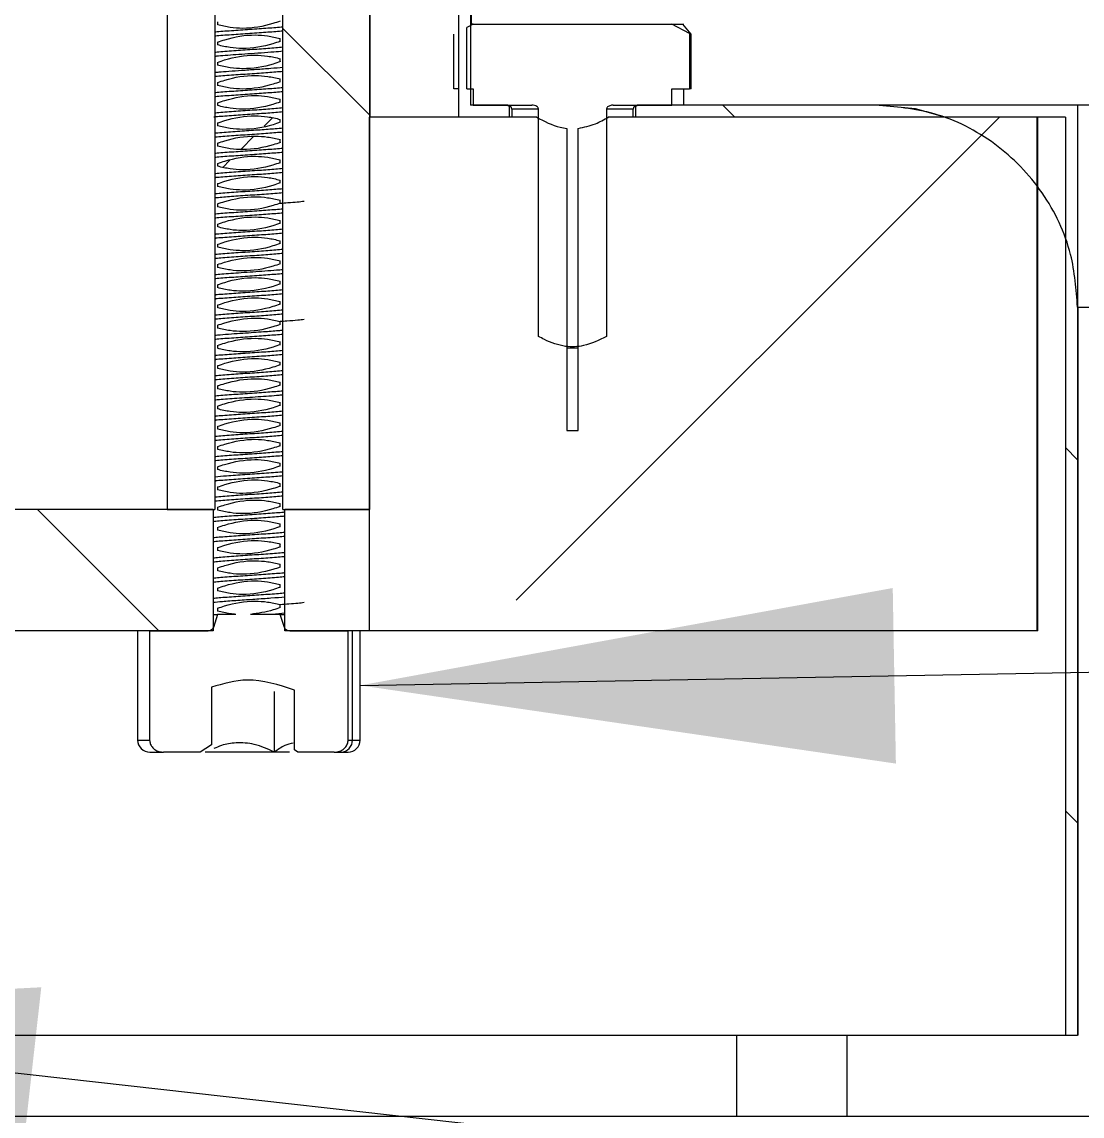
# Model space of a CAD drawing. Header units: millimetres. Extents: x 2 to 1187, y 2 to 839.
# Drawn here: x 311.94 to 318.5, y 458.13 to 464.89 of the extents above; entities that cross this region are included whole.
import ezdxf

# ---------------------------------------------------------------- set-up
doc = ezdxf.new("R2010")
doc.units = ezdxf.units.MM
doc.dimstyles.new('SLDDIMSTYLE0', dxfattribs={"dimtxt": 0.18, "dimasz": 3.302, "dimexe": 0, "dimexo": 0.0625, "dimgap": 0, "dimtad": 0, "dimtih": 1, "dimtoh": 1, "dimdec": 0, "dimrnd": 1e-09, "dimzin": 0, "dimdsep": 46, "dimtxsty": 'Standard', "dimsah": 1, "dimcen": 0.09, "dimadec": 0, "dimazin": 0, "dimtfac": 3.302, "dimtdec": 0, "dimtofl": 0, "dimtmove": 0, "dimatfit": 3, "dimfxl": 1, "dimfrac": 2, "dimtolj": 1, "dimtzin": 0, "dimarcsym": 0})

# ---------------------------------------------------------------- blocks, each defined once
blk = doc.blocks.new('SW_HATCH_1')
at = {"color": 0, "linetype": 'Continuous', "lineweight": 18}
for p, q in [((146.9109, -15.3164), (146.376, -14.7815)), ((149.1698, -15.3303), (149.0948, -15.2553)), ((146.2597, -15.3849), (146.3109, -15.3337)), ((147.8181, -18.3167), (150.8044, -15.3303)), ((146.1149, -15.5297), (146.1963, -15.4484)), ((146.0044, -15.6402), (146.0481, -15.5965)), ((151.2873, -17.4478), (151.2123, -17.3728)), ((145.6096, -18.5053), (144.8596, -17.7553)), ((151.2873, -19.6929), (151.2123, -19.6179))]:
    blk.add_line(p, q, dxfattribs=at)

msp = doc.modelspace()

# ---------------------------------------------------------------- linework, layer by layer
at = {"color": 7, "linetype": 'Continuous', "lineweight": 25}
for p, q in [((314.6433, 481.8016), (314.6433, 464.3016)), ((314.7184, 480.6266), (314.7184, 464.3766)), ((314.7229, 464.8766), (314.7229, 480.6266)), ((312.8424, 468.6266), (312.8424, 461.8766)), ((313.1376, 468.6203), (313.1376, 461.8766)), ((313.5582, 461.8766), (313.5582, 468.6203)), ((314.0931, 468.6266), (314.0931, 461.8766)), ((314.0979, 464.3016), (314.0979, 468.6266)), ((313.1544, 464.891), (313.1544, 464.8731)), ((314.7345, 464.8766), (314.6957, 464.8564)), ((314.6957, 464.4766), (314.6957, 464.8564)), ((314.7345, 464.8766), (314.7229, 464.8766)), ((314.7345, 464.8766), (315.9613, 464.8766)), ((316.0716, 464.8188), (315.9613, 464.8766)), ((315.9613, 464.8766), (316.0353, 464.8766)), ((316.0818, 464.8152), (316.0294, 464.8766)), ((313.5414, 464.7703), (313.5414, 464.7881)), ((314.614, 464.4766), (314.614, 464.8152)), ((316.0716, 464.8188), (316.0716, 464.4766)), ((316.0716, 464.8188), (316.0818, 464.8152)), ((316.0818, 464.4766), (316.0818, 464.8152)), ((313.1544, 464.766), (313.1544, 464.7481)), ((313.5414, 464.6453), (313.5414, 464.6631)), ((313.1544, 464.6409), (313.1544, 464.6232)), ((313.1544, 464.516), (313.1544, 464.4981)), ((313.5414, 464.5203), (313.5414, 464.5382)), ((314.6433, 464.4766), (314.614, 464.4766)), ((314.6957, 464.4766), (314.7345, 464.4766)), ((314.7345, 464.4766), (314.7345, 464.3766)), ((315.9613, 464.4766), (316.0716, 464.4766)), ((315.9613, 464.3766), (315.9613, 464.4766)), ((316.0354, 464.3766), (316.0354, 464.4766)), ((316.0818, 464.4766), (316.0716, 464.4766)), ((313.1544, 464.391), (313.1544, 464.3731)), ((313.5414, 464.3953), (313.5414, 464.4131)), ((314.948, 464.3766), (314.7184, 464.3766)), ((314.7345, 464.3766), (315.0957, 464.3766)), ((314.948, 464.3766), (314.956, 464.3703)), ((314.956, 464.3703), (314.956, 464.3016)), ((314.9644, 464.3703), (314.956, 464.3703)), ((314.9729, 464.3516), (314.9729, 464.3016)), ((315.1376, 464.3516), (314.9729, 464.3516)), ((315.1376, 462.9467), (315.1376, 464.3516)), ((315.5582, 464.3516), (315.5582, 462.9467)), ((315.7229, 464.3516), (315.5582, 464.3516)), ((315.6001, 464.3766), (315.9613, 464.3766)), ((315.7229, 464.3016), (315.7229, 464.3516)), ((315.7398, 464.3703), (315.7314, 464.3703)), ((315.7398, 464.3703), (315.7477, 464.3766)), ((315.7398, 464.3016), (315.7398, 464.3703)), ((317.2192, 464.3766), (315.7477, 464.3766)), ((318.4695, 464.3766), (317.2192, 464.3766)), ((318.4695, 464.3766), (318.4695, 463.1266)), ((378.3479, 464.3766), (318.4695, 464.3766)), ((313.1544, 464.2659), (313.1544, 464.2482)), ((313.5414, 464.2703), (313.5414, 464.2881)), ((314.0931, 461.1266), (314.0931, 464.3016)), ((315.1267, 464.3016), (314.0931, 464.3016)), ((314.956, 464.3016), (314.6433, 464.3016)), ((318.2195, 464.3016), (315.5691, 464.3016)), ((318.3945, 464.3016), (315.7398, 464.3016)), ((318.2195, 461.1266), (318.2195, 464.3016)), ((318.2229, 461.1266), (318.2229, 464.3016)), ((318.3945, 464.3016), (318.3945, 458.6266)), ((315.3126, 464.2328), (315.3126, 462.3643)), ((315.3832, 462.3643), (315.3832, 464.2328)), ((313.1544, 464.141), (313.1544, 464.123)), ((313.5414, 464.1452), (313.5414, 464.1632)), ((313.1544, 464.016), (313.1544, 463.9981)), ((313.5414, 464.0203), (313.5414, 464.0381)), ((313.5414, 463.8953), (313.5414, 463.9131)), ((313.1544, 463.8909), (313.1544, 463.8731)), ((313.5414, 463.7703), (313.5414, 463.7881)), ((313.1544, 463.766), (313.1544, 463.7481)), ((313.1544, 463.641), (313.1544, 463.6231)), ((313.5414, 463.6453), (313.5414, 463.6631)), ((313.1544, 463.516), (313.1544, 463.4981)), ((313.5414, 463.5203), (313.5414, 463.5381)), ((313.1544, 463.3909), (313.1544, 463.3732)), ((313.5414, 463.3953), (313.5414, 463.4131)), ((313.1544, 463.266), (313.1544, 463.2481)), ((313.5414, 463.2703), (313.5414, 463.2882)), ((313.5414, 463.1453), (313.5414, 463.1631)), ((313.1544, 463.141), (313.1544, 463.1231)), ((318.4695, 463.1266), (318.4695, 458.6266)), ((318.4695, 463.1266), (376.3479, 463.1266)), ((318.4729, 458.6266), (318.4729, 463.1266)), ((313.5414, 463.0203), (313.5414, 463.0381)), ((313.1544, 463.0159), (313.1544, 462.9982)), ((313.1544, 462.891), (313.1544, 462.8729)), ((313.5414, 462.8952), (313.5414, 462.9132)), ((315.3126, 462.8766), (315.3832, 462.8766)), ((313.1544, 462.766), (313.1544, 462.7481)), ((313.5414, 462.7703), (313.5414, 462.7881)), ((313.1544, 462.6409), (313.1544, 462.6231)), ((313.5414, 462.6453), (313.5414, 462.6631)), ((313.1544, 462.516), (313.1544, 462.4981)), ((313.5414, 462.5203), (313.5414, 462.5381)), ((313.1544, 462.391), (313.1544, 462.3731)), ((313.5414, 462.3953), (313.5414, 462.4132)), ((315.3126, 462.3643), (315.3832, 462.3643)), ((313.5414, 462.2703), (313.5414, 462.2881)), ((313.1544, 462.266), (313.1544, 462.2481)), ((313.5414, 462.1453), (313.5414, 462.1631)), ((313.1544, 462.1409), (313.1544, 462.1232)), ((313.1544, 462.016), (313.1544, 461.9977)), ((313.5414, 462.02), (313.5414, 462.0382)), ((313.1267, 461.8766), (309.7143, 461.8766)), ((312.8424, 461.8766), (313.1376, 461.8766)), ((313.1267, 461.8766), (313.1267, 461.1266)), ((313.1544, 461.891), (313.1544, 461.8731)), ((313.5414, 461.8953), (313.5414, 461.9131)), ((313.5582, 461.8766), (314.0931, 461.8766)), ((313.5691, 461.1266), (313.5691, 461.8766)), ((314.0931, 461.8766), (313.5691, 461.8766)), ((314.0931, 461.1266), (314.0931, 461.8766)), ((313.1544, 461.7659), (313.1544, 461.7481)), ((313.5414, 461.7703), (313.5414, 461.7881)), ((313.1544, 461.641), (313.1544, 461.6232)), ((313.5414, 461.6453), (313.5414, 461.6631)), ((313.5414, 461.5203), (313.5414, 461.5381)), ((313.1544, 461.516), (313.1544, 461.4981)), ((313.5414, 461.3953), (313.5414, 461.4131)), ((313.1544, 461.391), (313.1544, 461.3731)), ((313.5414, 461.2703), (313.5414, 461.2881)), ((313.1267, 461.2283), (313.1544, 461.2283)), ((313.1544, 461.2283), (313.1285, 461.1472)), ((313.1544, 461.2659), (313.1544, 461.2481)), ((313.2675, 461.2283), (313.1544, 461.2283)), ((313.5414, 461.2283), (313.3585, 461.2283)), ((313.5691, 461.2349), (313.494, 461.2283)), ((313.5673, 461.1472), (313.5414, 461.2283)), ((313.5414, 461.2283), (313.5729, 461.2283)), ((313.1267, 461.1266), (310.5905, 461.1266)), ((312.6604, 461.1266), (312.6604, 460.4516)), ((312.7345, 461.1266), (312.7345, 460.4516)), ((312.7345, 461.1266), (313.0882, 461.1266)), ((314.0931, 461.1266), (313.5691, 461.1266)), ((313.6076, 461.1266), (313.9613, 461.1266)), ((313.9613, 460.4516), (313.9613, 461.1266)), ((313.9878, 460.4516), (313.9878, 461.1266)), ((314.0354, 460.4516), (314.0354, 461.1266)), ((318.2195, 461.1266), (314.0931, 461.1266)), ((318.2229, 461.1266), (318.2195, 461.1266)), ((313.1158, 460.7778), (313.1158, 460.4219)), ((313.5062, 460.3766), (313.5062, 460.7516)), ((313.6288, 460.3909), (313.6288, 460.7598)), ((312.6604, 460.4516), (312.7345, 460.4516)), ((313.1158, 460.4219), (313.0461, 460.3766)), ((313.6497, 460.3766), (313.6288, 460.3909)), ((313.9613, 460.4516), (313.9878, 460.4516)), ((313.9878, 460.4516), (314.0354, 460.4516)), ((312.7354, 460.3766), (312.8199, 460.3766)), ((313.0461, 460.3766), (312.8199, 460.3766)), ((313.5062, 460.3766), (313.078, 460.3766)), ((313.5996, 460.3766), (313.5062, 460.3766)), ((313.8759, 460.3766), (313.6497, 460.3766)), ((313.8759, 460.3766), (313.918, 460.3766)), ((313.918, 460.3766), (313.9604, 460.3766)), ((310.5979, 458.6266), (318.3945, 458.6266)), ((316.3613, 458.6266), (316.3613, 458.1266)), ((317.0431, 458.6266), (317.0431, 458.1266)), ((318.3945, 458.6266), (318.4695, 458.6266)), ((318.4729, 458.6266), (318.4695, 458.6266)), ((308.4619, 458.1266), (376.3479, 458.1266))]:
    msp.add_line(p, q, dxfattribs=at)
at = {"color": 7, "linetype": 'Continuous', "lineweight": 25, "flags": 128}
msp.add_lwpolyline([(317.6494, 464.3016), (317.4668, 464.3525), (317.2229, 464.3766)], dxfattribs=at)
at = {"color": 7, "linetype": 'Continuous', "lineweight": 18}
msp.add_circle((304.0979, 455.3766), 19.9348, dxfattribs=at)
at = {"color": 7, "linetype": 'Continuous', "lineweight": 25}
for centre, radius, start, end in [((314.9479, 464.3516), 0.025, 0, 90), ((315.7479, 464.3516), 0.025, 90, 180), ((312.7354, 460.4516), 0.075, 180, 270), ((313.9153, 460.449), 0.0725, 272.12787, 1.98045), ((313.9604, 460.4516), 0.075, 270, 0)]:
    msp.add_arc(centre, radius, start, end, dxfattribs=at)
for points, knots in [([(313.5582, 464.8588), (313.5288, 464.8563), (313.4694, 464.8511), (313.3522, 464.8433), (313.2397, 464.8355), (313.1628, 464.8301), (313.1395, 464.8272), (313.1376, 464.827)], [0, 0, 0, 0, 0.241502, 0.487076, 0.732651, 0.978225, 1, 1, 1, 1]), ([(313.541, 464.8953), (313.5262, 464.8903), (313.4514, 464.8654), (313.3466, 464.8457), (313.2314, 464.8553), (313.1809, 464.8672), (313.1553, 464.8732)], [0, 0, 0, 0, 0.119893, 0.603557, 0.799674, 1, 1, 1, 1]), ([(313.5582, 464.8341), (313.5288, 464.8316), (313.4696, 464.8264), (313.3524, 464.8187), (313.2399, 464.8108), (313.163, 464.8054), (313.1396, 464.8026), (313.1376, 464.8023)], [0, 0, 0, 0, 0.24111, 0.486621, 0.732131, 0.977641, 1, 1, 1, 1]), ([(313.1546, 464.766), (313.1695, 464.7709), (313.2443, 464.7959), (313.3491, 464.8154), (313.4644, 464.806), (313.515, 464.7941), (313.5405, 464.7881)], [0, 0, 0, 0, 0.119814, 0.60313, 0.799346, 1, 1, 1, 1]), ([(313.5582, 464.7338), (313.5288, 464.7313), (313.4696, 464.7261), (313.3524, 464.7183), (313.2399, 464.7105), (313.1629, 464.7051), (313.1396, 464.7022), (313.1376, 464.702)], [0, 0, 0, 0, 0.241183, 0.4866933, 0.7322037, 0.977714, 1, 1, 1, 1]), ([(313.5404, 464.7703), (313.5256, 464.7652), (313.4509, 464.7397), (313.3458, 464.7211), (313.2308, 464.7309), (313.1803, 464.7424), (313.1548, 464.7482)], [0, 0, 0, 0, 0.119919, 0.604335, 0.800132, 1, 1, 1, 1]), ([(313.5582, 464.7092), (313.5405, 464.7076), (313.5018, 464.704), (313.4252, 464.6985), (313.3438, 464.693), (313.2674, 464.6878), (313.2022, 464.683), (313.1589, 464.6796), (313.1412, 464.6777), (313.1376, 464.6774)], [0, 0, 0, 0, 0.1559841, 0.3401177, 0.513111, 0.6749502, 0.8256222, 0.9651149, 1, 1, 1, 1]), ([(313.1533, 464.6409), (313.1681, 464.6459), (313.2428, 464.6713), (313.348, 464.6893), (313.4644, 464.6813), (313.516, 464.6693), (313.5423, 464.6632)], [0, 0, 0, 0, 0.118903, 0.598806, 0.795002, 1, 1, 1, 1]), ([(313.5582, 464.6089), (313.5342, 464.6067), (313.486, 464.6024), (313.3944, 464.5961), (313.3046, 464.5901), (313.2257, 464.5845), (313.1696, 464.5802), (313.1452, 464.5778), (313.1376, 464.577)], [0, 0, 0, 0, 0.202122, 0.405453, 0.59421, 0.768368, 0.927902, 1, 1, 1, 1]), ([(313.5582, 464.5841), (313.5288, 464.5816), (313.4695, 464.5764), (313.3522, 464.5686), (313.2397, 464.5608), (313.1628, 464.5554), (313.1395, 464.5525), (313.1376, 464.5523)], [0, 0, 0, 0, 0.2414189, 0.4870553, 0.7326913, 0.9783269, 1, 1, 1, 1]), ([(313.5422, 464.6454), (313.5274, 464.6403), (313.4527, 464.6147), (313.3474, 464.597), (313.2311, 464.6052), (313.1796, 464.617), (313.1532, 464.6231)], [0, 0, 0, 0, 0.118937, 0.599258, 0.795092, 1, 1, 1, 1]), ([(313.5418, 464.5203), (313.5269, 464.5153), (313.4521, 464.4904), (313.3472, 464.4713), (313.2315, 464.48), (313.1806, 464.492), (313.1548, 464.4981)], [0, 0, 0, 0, 0.119504, 0.601532, 0.79795, 1, 1, 1, 1]), ([(313.155, 464.516), (313.1698, 464.5211), (313.2444, 464.5467), (313.3497, 464.5649), (313.4651, 464.5554), (313.5159, 464.5439), (313.5416, 464.5381)], [0, 0, 0, 0, 0.1196294, 0.6029998, 0.7986934, 1, 1, 1, 1]), ([(313.5582, 464.4838), (313.5288, 464.4813), (313.4695, 464.4761), (313.3523, 464.4684), (313.2398, 464.4606), (313.1628, 464.4551), (313.1395, 464.4523), (313.1376, 464.4521)], [0, 0, 0, 0, 0.241331, 0.486953, 0.732576, 0.978199, 1, 1, 1, 1]), ([(313.5582, 464.4591), (313.5288, 464.4566), (313.4695, 464.4514), (313.3523, 464.4437), (313.2398, 464.4358), (313.1629, 464.4304), (313.1395, 464.4276), (313.1376, 464.4273)], [0, 0, 0, 0, 0.2414049, 0.4869234, 0.732442, 0.9779605, 1, 1, 1, 1]), ([(313.1552, 464.391), (313.1701, 464.396), (313.2449, 464.4211), (313.3497, 464.4407), (313.4646, 464.4307), (313.5149, 464.419), (313.5403, 464.4131)], [0, 0, 0, 0, 0.120084, 0.604668, 0.800453, 1, 1, 1, 1]), ([(313.5403, 464.3952), (313.5255, 464.3902), (313.4507, 464.365), (313.3458, 464.3457), (313.231, 464.3558), (313.1807, 464.3674), (313.1553, 464.3732)], [0, 0, 0, 0, 0.120122, 0.6050972, 0.8008346, 1, 1, 1, 1]), ([(313.5582, 464.3341), (313.5289, 464.3316), (313.4697, 464.3265), (313.3527, 464.3187), (313.2397, 464.3109), (313.1602, 464.3052), (313.1351, 464.3021), (313.131, 464.3016)], [0, 0, 0, 0, 0.234808, 0.474371, 0.713934, 0.953499, 1, 1, 1, 1]), ([(313.5582, 464.3588), (313.5288, 464.3563), (313.4695, 464.3511), (313.3523, 464.3433), (313.2398, 464.3355), (313.1629, 464.3301), (313.1395, 464.3272), (313.1376, 464.327)], [0, 0, 0, 0, 0.241452, 0.486975, 0.732498, 0.978021, 1, 1, 1, 1]), ([(313.1534, 464.2659), (313.1683, 464.2709), (313.2431, 464.296), (313.3481, 464.3145), (313.4642, 464.3065), (313.5155, 464.2943), (313.5416, 464.2882)], [0, 0, 0, 0, 0.1191389, 0.5997689, 0.7962193, 1, 1, 1, 1]), ([(315.1376, 464.3516), (315.1374, 464.3532), (315.137, 464.3569), (315.1334, 464.3628), (315.1256, 464.3695), (315.1125, 464.3752), (315.1016, 464.3761), (315.0957, 464.3766)], [0, 0, 0, 0, 0.093302, 0.208399, 0.381103, 0.668624, 1, 1, 1, 1]), ([(315.6001, 464.3766), (315.593, 464.3759), (315.5818, 464.3749), (315.569, 464.3686), (315.5623, 464.3627), (315.5588, 464.357), (315.5584, 464.3533), (315.5582, 464.3516)], [0, 0, 0, 0, 0.399425, 0.631094, 0.791605, 0.90257, 1, 1, 1, 1]), ([(318.4695, 463.1266), (318.461, 463.2365), (318.4415, 463.4867), (318.2684, 463.8478), (317.9726, 464.1527), (317.6052, 464.3432), (317.342, 464.366), (317.2192, 464.3766)], [0, 0, 0, 0, 0.168333, 0.38292, 0.597531, 0.812186, 1, 1, 1, 1]), ([(313.5415, 464.2703), (313.5267, 464.2652), (313.452, 464.2395), (313.3467, 464.2217), (313.2308, 464.2306), (313.1796, 464.2422), (313.1535, 464.2481)], [0, 0, 0, 0, 0.119248, 0.601074, 0.796682, 1, 1, 1, 1]), ([(315.1267, 464.3016), (315.1736, 464.2766), (315.233, 464.245), (315.2988, 464.2349), (315.3126, 464.2328)], [0, 0, 0, 0, 0.790068, 1, 1, 1, 1]), ([(315.3832, 464.2328), (315.4193, 464.2405), (315.4847, 464.2544), (315.543, 464.2869), (315.5691, 464.3016)], [0, 0, 0, 0, 0.5513026, 1, 1, 1, 1]), ([(313.5582, 464.234), (313.5431, 464.2325), (313.5041, 464.2287), (313.4151, 464.2224), (313.3231, 464.2163), (313.2478, 464.2111), (313.1931, 464.207), (313.1553, 464.2039), (313.1398, 464.2023), (313.1376, 464.202)], [0, 0, 0, 0, 0.1373338, 0.354578, 0.5896546, 0.7144845, 0.8438235, 0.97767, 1, 1, 1, 1]), ([(313.5582, 464.2091), (313.5288, 464.2065), (313.4696, 464.2014), (313.3524, 464.1936), (313.2398, 464.1858), (313.1629, 464.1803), (313.1395, 464.1775), (313.1376, 464.1773)], [0, 0, 0, 0, 0.2411027, 0.4867279, 0.732352, 0.9779748, 1, 1, 1, 1]), ([(313.1542, 464.1409), (313.169, 464.146), (313.2437, 464.1718), (313.349, 464.1895), (313.4649, 464.1807), (313.5162, 464.1691), (313.5423, 464.1632)], [0, 0, 0, 0, 0.119204, 0.600844, 0.796456, 1, 1, 1, 1]), ([(313.5582, 464.1088), (313.5288, 464.1063), (313.4696, 464.1011), (313.3524, 464.0934), (313.2399, 464.0856), (313.1629, 464.0801), (313.1396, 464.0773), (313.1376, 464.0771)], [0, 0, 0, 0, 0.241014, 0.486624, 0.732235, 0.977848, 1, 1, 1, 1]), ([(313.5424, 464.1453), (313.5276, 464.1404), (313.4528, 464.1153), (313.3477, 464.0968), (313.2316, 464.1048), (313.1802, 464.1169), (313.1541, 464.1231)], [0, 0, 0, 0, 0.119101, 0.5995951, 0.7960368, 1, 1, 1, 1]), ([(313.5582, 464.0841), (313.5288, 464.0816), (313.4694, 464.0764), (313.3522, 464.0687), (313.2397, 464.0608), (313.1628, 464.0554), (313.1395, 464.0526), (313.1376, 464.0523)], [0, 0, 0, 0, 0.241545, 0.48709, 0.732635, 0.97818, 1, 1, 1, 1]), ([(313.1555, 464.016), (313.1703, 464.021), (313.2451, 464.0463), (313.35, 464.0655), (313.4649, 464.0554), (313.5151, 464.0439), (313.5405, 464.0381)], [0, 0, 0, 0, 0.120112, 0.605076, 0.800823, 1, 1, 1, 1]), ([(313.5582, 463.9838), (313.5288, 463.9813), (313.4694, 463.9761), (313.3522, 463.9683), (313.2397, 463.9605), (313.1628, 463.9551), (313.1395, 463.9522), (313.1376, 463.952)], [0, 0, 0, 0, 0.241549, 0.487101, 0.732654, 0.978206, 1, 1, 1, 1]), ([(313.5406, 464.0203), (313.5257, 464.0153), (313.451, 463.9902), (313.3462, 463.9706), (313.2312, 463.9806), (313.1809, 463.9923), (313.1555, 463.9982)], [0, 0, 0, 0, 0.1200651, 0.6045461, 0.80036, 1, 1, 1, 1]), ([(313.5582, 463.9591), (313.5289, 463.9566), (313.4696, 463.9514), (313.3525, 463.9437), (313.24, 463.9358), (313.163, 463.9304), (313.1396, 463.9275), (313.1376, 463.9273)], [0, 0, 0, 0, 0.240897, 0.486414, 0.73193, 0.977446, 1, 1, 1, 1]), ([(313.1541, 463.891), (313.169, 463.8959), (313.2438, 463.9208), (313.3486, 463.9401), (313.4643, 463.9313), (313.5151, 463.9192), (313.5409, 463.9131)], [0, 0, 0, 0, 0.11955, 0.601764, 0.798165, 1, 1, 1, 1]), ([(313.5582, 463.8588), (313.5288, 463.8563), (313.4696, 463.8511), (313.3525, 463.8433), (313.24, 463.8355), (313.163, 463.8301), (313.1396, 463.8272), (313.1376, 463.827)], [0, 0, 0, 0, 0.240965, 0.486479, 0.731992, 0.977505, 1, 1, 1, 1]), ([(313.5408, 463.8953), (313.526, 463.8902), (313.4513, 463.8645), (313.346, 463.8463), (313.2307, 463.8559), (313.18, 463.8673), (313.1543, 463.8731)], [0, 0, 0, 0, 0.119675, 0.603216, 0.798927, 1, 1, 1, 1]), ([(313.5582, 463.8341), (313.5574, 463.8341), (313.544, 463.8326), (313.5096, 463.8298), (313.4571, 463.8258), (313.3994, 463.8218), (313.3215, 463.8165), (313.2245, 463.8101), (313.1661, 463.8049), (313.1376, 463.8024)], [0, 0, 0, 0, 0.0083058, 0.1368903, 0.2645437, 0.3912659, 0.5170568, 0.7646332, 1, 1, 1, 1]), ([(313.5425, 463.7704), (313.5277, 463.7653), (313.453, 463.7399), (313.3477, 463.722), (313.2314, 463.73), (313.1798, 463.742), (313.1534, 463.7481)], [0, 0, 0, 0, 0.1188958, 0.5988039, 0.7949517, 1, 1, 1, 1]), ([(313.1535, 463.7659), (313.1684, 463.771), (313.243, 463.7966), (313.3483, 463.8143), (313.4646, 463.8061), (313.5162, 463.7942), (313.5426, 463.7882)], [0, 0, 0, 0, 0.11892, 0.59913, 0.795012, 1, 1, 1, 1]), ([(313.5418, 463.7703), (313.5575, 463.7714), (313.597, 463.774), (313.6503, 463.7782), (313.6757, 463.7814), (313.6885, 463.783)], [0, 0, 0, 0, 0.245775, 0.617934, 1, 1, 1, 1]), ([(313.5582, 463.7338), (313.5289, 463.7313), (313.4697, 463.7261), (313.3526, 463.7184), (313.24, 463.7105), (313.163, 463.7051), (313.1396, 463.7023), (313.1376, 463.702)], [0, 0, 0, 0, 0.2407335, 0.4863077, 0.7318823, 0.9774573, 1, 1, 1, 1]), ([(313.5582, 463.7091), (313.5288, 463.7066), (313.4695, 463.7014), (313.3522, 463.6937), (313.2397, 463.6858), (313.1628, 463.6804), (313.1395, 463.6776), (313.1376, 463.6773)], [0, 0, 0, 0, 0.2414849, 0.4870628, 0.7326407, 0.9782186, 1, 1, 1, 1]), ([(313.5413, 463.6453), (313.5264, 463.6403), (313.4516, 463.6154), (313.3468, 463.5959), (313.2314, 463.6052), (313.1808, 463.6171), (313.1552, 463.6232)], [0, 0, 0, 0, 0.119774, 0.60292, 0.799175, 1, 1, 1, 1]), ([(313.1553, 463.641), (313.1701, 463.6461), (313.2448, 463.6716), (313.35, 463.6902), (313.465, 463.6803), (313.5156, 463.6689), (313.5411, 463.6631)], [0, 0, 0, 0, 0.119884, 0.60418, 0.79997, 1, 1, 1, 1]), ([(313.5582, 463.6088), (313.5288, 463.6063), (313.4695, 463.6011), (313.3522, 463.5933), (313.2397, 463.5855), (313.1628, 463.5801), (313.1395, 463.5772), (313.1376, 463.577)], [0, 0, 0, 0, 0.241446, 0.48703, 0.732614, 0.978198, 1, 1, 1, 1]), ([(313.5582, 463.5841), (313.5288, 463.5816), (313.4695, 463.5764), (313.3524, 463.5687), (313.2399, 463.5608), (313.1629, 463.5554), (313.1396, 463.5526), (313.1376, 463.5523)], [0, 0, 0, 0, 0.241221, 0.486731, 0.732242, 0.977753, 1, 1, 1, 1]), ([(313.1549, 463.516), (313.1697, 463.521), (313.2445, 463.5459), (313.3493, 463.5655), (313.4644, 463.5559), (313.5149, 463.5441), (313.5404, 463.5381)], [0, 0, 0, 0, 0.119928, 0.603747, 0.799809, 1, 1, 1, 1]), ([(313.5403, 463.5203), (313.5255, 463.5152), (313.4508, 463.4898), (313.3457, 463.4709), (313.2308, 463.4809), (313.1804, 463.4924), (313.155, 463.4982)], [0, 0, 0, 0, 0.120014, 0.604735, 0.800529, 1, 1, 1, 1]), ([(313.5582, 463.4838), (313.5288, 463.4813), (313.4695, 463.4761), (313.3523, 463.4683), (313.2398, 463.4605), (313.1629, 463.4551), (313.1396, 463.4522), (313.1376, 463.452)], [0, 0, 0, 0, 0.241288, 0.4868, 0.732313, 0.977825, 1, 1, 1, 1]), ([(313.5582, 463.4591), (313.5289, 463.4566), (313.4697, 463.4515), (313.3526, 463.4437), (313.2401, 463.4359), (313.163, 463.4304), (313.1396, 463.4276), (313.1376, 463.4274)], [0, 0, 0, 0, 0.240622, 0.486161, 0.7317, 0.97724, 1, 1, 1, 1]), ([(313.1532, 463.3909), (313.1681, 463.3959), (313.2428, 463.4212), (313.348, 463.4393), (313.4643, 463.4314), (313.5158, 463.4193), (313.5421, 463.4132)], [0, 0, 0, 0, 0.11895, 0.598948, 0.79527, 1, 1, 1, 1]), ([(313.542, 463.3953), (313.5272, 463.3902), (313.4525, 463.3646), (313.3472, 463.3469), (313.231, 463.3554), (313.1796, 463.3671), (313.1533, 463.3731)], [0, 0, 0, 0, 0.119015, 0.599767, 0.795476, 1, 1, 1, 1]), ([(313.5582, 463.3589), (313.5452, 463.3577), (313.5137, 463.3546), (313.4487, 463.3498), (313.3744, 463.3447), (313.3019, 463.3398), (313.2364, 463.3353), (313.1805, 463.331), (313.1513, 463.3283), (313.1376, 463.3271)], [0, 0, 0, 0, 0.119071, 0.288494, 0.449448, 0.601925, 0.745919, 0.881423, 1, 1, 1, 1]), ([(313.5582, 463.3341), (313.5288, 463.3316), (313.4695, 463.3264), (313.3523, 463.3186), (313.2397, 463.3108), (313.1628, 463.3054), (313.1395, 463.3025), (313.1376, 463.3023)], [0, 0, 0, 0, 0.241336, 0.486981, 0.732626, 0.97827, 1, 1, 1, 1]), ([(313.1547, 463.266), (313.1695, 463.2711), (313.2442, 463.2968), (313.3495, 463.3147), (313.465, 463.3055), (313.516, 463.294), (313.5419, 463.2881)], [0, 0, 0, 0, 0.119484, 0.602287, 0.79793, 1, 1, 1, 1]), ([(313.5582, 463.2338), (313.5288, 463.2313), (313.4695, 463.2261), (313.3523, 463.2184), (313.2398, 463.2106), (313.1629, 463.2051), (313.1395, 463.2023), (313.1376, 463.2021)], [0, 0, 0, 0, 0.241212, 0.486824, 0.732437, 0.97805, 1, 1, 1, 1]), ([(313.542, 463.2703), (313.5272, 463.2654), (313.4524, 463.2404), (313.3474, 463.2214), (313.2316, 463.2299), (313.1805, 463.242), (313.1546, 463.2481)], [0, 0, 0, 0, 0.119359, 0.600817, 0.797272, 1, 1, 1, 1]), ([(313.5582, 463.2091), (313.5288, 463.2066), (313.4695, 463.2014), (313.3522, 463.1937), (313.2398, 463.1858), (313.1629, 463.1804), (313.1395, 463.1776), (313.1376, 463.1773)], [0, 0, 0, 0, 0.241474, 0.487, 0.732525, 0.978051, 1, 1, 1, 1]), ([(313.1554, 463.141), (313.1702, 463.146), (313.245, 463.1711), (313.3498, 463.1906), (313.4647, 463.1806), (313.5149, 463.1689), (313.5403, 463.1631)], [0, 0, 0, 0, 0.120123, 0.604951, 0.800684, 1, 1, 1, 1]), ([(313.5582, 463.1088), (313.5288, 463.1063), (313.4694, 463.1011), (313.3522, 463.0933), (313.2397, 463.0855), (313.1629, 463.0801), (313.1395, 463.0772), (313.1376, 463.077)], [0, 0, 0, 0, 0.241507, 0.487039, 0.73257, 0.978102, 1, 1, 1, 1]), ([(313.5404, 463.1452), (313.5255, 463.1402), (313.4508, 463.1151), (313.3459, 463.0956), (313.231, 463.1058), (313.1808, 463.1173), (313.1554, 463.1232)], [0, 0, 0, 0, 0.120133, 0.605057, 0.80078, 1, 1, 1, 1]), ([(313.5582, 463.0841), (313.5289, 463.0816), (313.4697, 463.0764), (313.3526, 463.0687), (313.2401, 463.0609), (313.163, 463.0554), (313.1396, 463.0526), (313.1376, 463.0523)], [0, 0, 0, 0, 0.240697, 0.486204, 0.731712, 0.977221, 1, 1, 1, 1]), ([(313.1536, 463.0159), (313.1685, 463.0209), (313.2433, 463.0459), (313.3482, 463.0647), (313.4642, 463.0564), (313.5154, 463.0443), (313.5414, 463.0381)], [0, 0, 0, 0, 0.11927, 0.600386, 0.796848, 1, 1, 1, 1]), ([(313.6885, 463.0508), (313.6766, 463.0493), (313.6503, 463.046), (313.5964, 463.0417), (313.5551, 463.039), (313.5414, 463.0381)], [0, 0, 0, 0, 0.357407, 0.787653, 1, 1, 1, 1]), ([(313.5582, 462.984), (313.5486, 462.983), (313.5158, 462.9797), (313.4514, 462.975), (313.3763, 462.9698), (313.3083, 462.9653), (313.2372, 462.9603), (313.1764, 462.9558), (313.1481, 462.953), (313.1376, 462.9519)], [0, 0, 0, 0, 0.090037, 0.30691, 0.43561, 0.577526, 0.73264, 0.900936, 1, 1, 1, 1]), ([(313.5582, 462.9591), (313.5288, 462.9565), (313.4696, 462.9513), (313.3524, 462.9435), (313.2399, 462.9357), (313.1629, 462.9302), (313.1396, 462.9274), (313.1376, 462.9272)], [0, 0, 0, 0, 0.2409921, 0.4866076, 0.7322202, 0.9778298, 1, 1, 1, 1]), ([(313.5412, 463.0203), (313.5264, 463.0152), (313.4517, 462.9895), (313.3464, 462.9716), (313.2308, 462.9807), (313.1797, 462.9922), (313.1538, 462.9981)], [0, 0, 0, 0, 0.11939, 0.601815, 0.797435, 1, 1, 1, 1]), ([(313.5425, 462.8954), (313.5277, 462.8904), (313.4529, 462.8652), (313.3478, 462.8469), (313.2316, 462.8548), (313.1801, 462.8669), (313.1538, 462.8731)], [0, 0, 0, 0, 0.1189989, 0.5991455, 0.7955281, 1, 1, 1, 1]), ([(313.154, 462.8909), (313.1688, 462.896), (313.2435, 462.9217), (313.3488, 462.9394), (313.4648, 462.9308), (313.5162, 462.9191), (313.5425, 462.9132)], [0, 0, 0, 0, 0.11908, 0.600155, 0.795811, 1, 1, 1, 1]), ([(315.5582, 462.9467), (315.5119, 462.9235), (315.4321, 462.8836), (315.2949, 462.8785), (315.2022, 462.9118), (315.1499, 462.9401), (315.1376, 462.9467)], [0, 0, 0, 0, 0.346501, 0.596945, 0.905652, 1, 1, 1, 1]), ([(313.5582, 462.8588), (313.5289, 462.8563), (313.4696, 462.8511), (313.3525, 462.8434), (313.2399, 462.8356), (313.1629, 462.8301), (313.1396, 462.8273), (313.1376, 462.827)], [0, 0, 0, 0, 0.240906, 0.486505, 0.732105, 0.977706, 1, 1, 1, 1]), ([(313.5582, 462.8341), (313.5288, 462.8316), (313.4694, 462.8264), (313.3522, 462.8187), (313.2397, 462.8108), (313.1628, 462.8054), (313.1395, 462.8026), (313.1376, 462.8023)], [0, 0, 0, 0, 0.241547, 0.487103, 0.73266, 0.978216, 1, 1, 1, 1]), ([(313.5408, 462.7703), (313.5259, 462.7653), (313.4511, 462.7403), (313.3464, 462.7207), (313.2313, 462.7304), (313.1809, 462.7422), (313.1554, 462.7482)], [0, 0, 0, 0, 0.1199889, 0.6040919, 0.8000369, 1, 1, 1, 1]), ([(313.1555, 462.766), (313.1703, 462.771), (313.245, 462.7964), (313.3501, 462.8154), (313.4649, 462.8054), (313.5153, 462.7939), (313.5407, 462.7881)], [0, 0, 0, 0, 0.120061, 0.604915, 0.800695, 1, 1, 1, 1]), ([(313.5582, 462.7338), (313.5288, 462.7313), (313.4694, 462.7261), (313.3522, 462.7183), (313.2397, 462.7105), (313.1628, 462.7051), (313.1395, 462.7022), (313.1376, 462.702)], [0, 0, 0, 0, 0.241536, 0.4871, 0.732664, 0.978228, 1, 1, 1, 1]), ([(313.5582, 462.7091), (313.5288, 462.7066), (313.4696, 462.7014), (313.3525, 462.6937), (313.24, 462.6858), (313.163, 462.6804), (313.1396, 462.6776), (313.1376, 462.6773)], [0, 0, 0, 0, 0.2410034, 0.4865156, 0.7320278, 0.9775399, 1, 1, 1, 1]), ([(313.1544, 462.641), (313.1692, 462.6459), (313.244, 462.6708), (313.3489, 462.6903), (313.4643, 462.6812), (313.515, 462.6692), (313.5407, 462.6631)], [0, 0, 0, 0, 0.11969, 0.602482, 0.798804, 1, 1, 1, 1]), ([(313.5406, 462.6453), (313.5258, 462.6402), (313.4511, 462.6146), (313.3459, 462.5962), (313.2307, 462.6059), (313.1801, 462.6174), (313.1545, 462.6232)], [0, 0, 0, 0, 0.119808, 0.603838, 0.799604, 1, 1, 1, 1]), ([(313.5582, 462.6088), (313.5288, 462.6063), (313.4696, 462.6011), (313.3524, 462.5933), (313.2399, 462.5855), (313.163, 462.5801), (313.1396, 462.5772), (313.1376, 462.577)], [0, 0, 0, 0, 0.241076, 0.486587, 0.732098, 0.977608, 1, 1, 1, 1]), ([(313.5582, 462.5843), (313.5498, 462.5834), (313.5254, 462.581), (313.4722, 462.5769), (313.4057, 462.5722), (313.3381, 462.5676), (313.2737, 462.5633), (313.2161, 462.5591), (313.1676, 462.5554), (313.1465, 462.5531), (313.1376, 462.5521)], [0, 0, 0, 0, 0.07872, 0.231244, 0.378142, 0.519413, 0.655052, 0.785058, 0.909427, 1, 1, 1, 1]), ([(313.1534, 462.5159), (313.1682, 462.521), (313.2429, 462.5464), (313.3482, 462.5642), (313.4645, 462.5562), (313.5161, 462.5443), (313.5425, 462.5382)], [0, 0, 0, 0, 0.118893, 0.598866, 0.794912, 1, 1, 1, 1]), ([(313.5582, 462.4838), (313.5289, 462.4813), (313.4697, 462.4761), (313.3526, 462.4683), (313.2401, 462.4605), (313.163, 462.4551), (313.1396, 462.4522), (313.1376, 462.452)], [0, 0, 0, 0, 0.240669, 0.486227, 0.731785, 0.977343, 1, 1, 1, 1]), ([(313.5424, 462.5204), (313.5275, 462.5153), (313.4529, 462.4898), (313.3476, 462.472), (313.2313, 462.4801), (313.1797, 462.492), (313.1533, 462.4981)], [0, 0, 0, 0, 0.118899, 0.598938, 0.794924, 1, 1, 1, 1]), ([(313.5582, 462.4591), (313.5288, 462.4566), (313.4695, 462.4514), (313.3522, 462.4436), (313.2397, 462.4358), (313.1628, 462.4304), (313.1395, 462.4276), (313.1376, 462.4273)], [0, 0, 0, 0, 0.241491, 0.48712, 0.732748, 0.978376, 1, 1, 1, 1]), ([(313.1551, 462.391), (313.17, 462.3961), (313.2446, 462.4217), (313.3498, 462.44), (313.4651, 462.4304), (313.5157, 462.4189), (313.5414, 462.4131)], [0, 0, 0, 0, 0.119761, 0.603622, 0.799369, 1, 1, 1, 1]), ([(313.5582, 462.3588), (313.5288, 462.3563), (313.4695, 462.3511), (313.3522, 462.3434), (313.2397, 462.3356), (313.1628, 462.3301), (313.1395, 462.3273), (313.1376, 462.3271)], [0, 0, 0, 0, 0.241409, 0.487022, 0.732637, 0.978252, 1, 1, 1, 1]), ([(313.5415, 462.3953), (313.5267, 462.3903), (313.4519, 462.3654), (313.347, 462.3461), (313.2315, 462.3551), (313.1807, 462.3671), (313.155, 462.3731)], [0, 0, 0, 0, 0.11964, 0.602223, 0.798576, 1, 1, 1, 1]), ([(313.5582, 462.3341), (313.5288, 462.3316), (313.4695, 462.3264), (313.3523, 462.3187), (313.2398, 462.3108), (313.1629, 462.3054), (313.1396, 462.3026), (313.1376, 462.3023)], [0, 0, 0, 0, 0.241322, 0.486836, 0.732349, 0.977863, 1, 1, 1, 1]), ([(313.1551, 462.266), (313.1699, 462.271), (313.2447, 462.296), (313.3495, 462.3156), (313.4645, 462.3058), (313.5149, 462.294), (313.5403, 462.2881)], [0, 0, 0, 0, 0.1200201, 0.604273, 0.8001616, 1, 1, 1, 1]), ([(313.5582, 462.2338), (313.5288, 462.2313), (313.4695, 462.2261), (313.3523, 462.2183), (313.2398, 462.2105), (313.1629, 462.2051), (313.1395, 462.2022), (313.1376, 462.202)], [0, 0, 0, 0, 0.24138, 0.486897, 0.732414, 0.977931, 1, 1, 1, 1]), ([(313.5403, 462.2703), (313.5255, 462.2652), (313.4507, 462.2399), (313.3457, 462.2208), (313.2309, 462.2309), (313.1806, 462.2424), (313.1552, 462.2482)], [0, 0, 0, 0, 0.1200835, 0.6049931, 0.8007613, 1, 1, 1, 1]), ([(313.5582, 462.2091), (313.5289, 462.2066), (313.4697, 462.2015), (313.3526, 462.1937), (313.2401, 462.1859), (313.163, 462.1804), (313.1396, 462.1776), (313.1376, 462.1774)], [0, 0, 0, 0, 0.240638, 0.486175, 0.731712, 0.97725, 1, 1, 1, 1]), ([(313.1533, 462.1409), (313.1681, 462.1459), (313.2429, 462.171), (313.348, 462.1894), (313.4642, 462.1814), (313.5157, 462.1693), (313.5419, 462.1632)], [0, 0, 0, 0, 0.119033, 0.59929, 0.795699, 1, 1, 1, 1]), ([(313.5582, 462.1088), (313.5554, 462.1086), (313.5392, 462.1068), (313.5, 462.1037), (313.4437, 462.0995), (313.3832, 462.0953), (313.3036, 462.0899), (313.2123, 462.0838), (313.1606, 462.079), (313.1376, 462.0769)], [0, 0, 0, 0, 0.027684, 0.162365, 0.294853, 0.425148, 0.553249, 0.801629, 1, 1, 1, 1]), ([(313.5582, 462.0841), (313.5288, 462.0815), (313.4695, 462.0764), (313.3523, 462.0686), (313.2398, 462.0608), (313.1629, 462.0553), (313.1395, 462.0525), (313.1376, 462.0523)], [0, 0, 0, 0, 0.241217, 0.486852, 0.732487, 0.978121, 1, 1, 1, 1]), ([(313.5417, 462.1453), (313.5269, 462.1402), (313.4522, 462.1145), (313.3469, 462.0968), (313.2309, 462.1055), (313.1796, 462.1171), (313.1534, 462.1231)], [0, 0, 0, 0, 0.119123, 0.600397, 0.796031, 1, 1, 1, 1]), ([(313.5423, 462.0203), (313.5274, 462.0154), (313.4526, 461.9903), (313.3476, 461.9716), (313.2316, 461.9798), (313.1804, 461.9919), (313.1543, 461.9981)], [0, 0, 0, 0, 0.11922, 0.60015, 0.796613, 1, 1, 1, 1]), ([(313.1545, 462.0159), (313.1693, 462.021), (313.244, 462.0468), (313.3493, 462.0646), (313.465, 462.0556), (313.5161, 462.044), (313.5421, 462.0381)], [0, 0, 0, 0, 0.119337, 0.601544, 0.797155, 1, 1, 1, 1]), ([(313.5582, 461.9838), (313.5288, 461.9813), (313.4696, 461.9761), (313.3524, 461.9684), (313.2398, 461.9606), (313.1629, 461.9551), (313.1395, 461.9523), (313.1376, 461.9521)], [0, 0, 0, 0, 0.241125, 0.486746, 0.732368, 0.977992, 1, 1, 1, 1]), ([(313.5582, 461.9591), (313.5288, 461.9566), (313.4694, 461.9514), (313.3522, 461.9437), (313.2397, 461.9358), (313.1629, 461.9304), (313.1395, 461.9276), (313.1376, 461.9273)], [0, 0, 0, 0, 0.241521, 0.487056, 0.732591, 0.978126, 1, 1, 1, 1]), ([(313.1555, 461.891), (313.1703, 461.896), (313.2451, 461.9212), (313.3499, 461.9406), (313.4648, 461.9305), (313.515, 461.9189), (313.5404, 461.9131)], [0, 0, 0, 0, 0.120132, 0.605088, 0.800814, 1, 1, 1, 1]), ([(313.5405, 461.8952), (313.5256, 461.8903), (313.4508, 461.8651), (313.346, 461.8456), (313.2311, 461.8557), (313.1809, 461.8673), (313.1555, 461.8732)], [0, 0, 0, 0, 0.120112, 0.604862, 0.800609, 1, 1, 1, 1]), ([(313.5691, 461.8601), (313.5661, 461.8597), (313.543, 461.8568), (313.4664, 461.8511), (313.3533, 461.8433), (313.2389, 461.8355), (313.1581, 461.8296), (313.132, 461.8264), (313.1267, 461.8257)], [0, 0, 0, 0, 0.03438, 0.261258, 0.488135, 0.715013, 0.94189, 1, 1, 1, 1]), ([(313.5691, 461.8354), (313.5662, 461.835), (313.5432, 461.8321), (313.4667, 461.8265), (313.3537, 461.8187), (313.2392, 461.8108), (313.1583, 461.805), (313.1321, 461.8017), (313.1267, 461.801)], [0, 0, 0, 0, 0.03346, 0.260396, 0.487333, 0.714269, 0.941205, 1, 1, 1, 1]), ([(313.1538, 461.7659), (313.1687, 461.7709), (313.2435, 461.7959), (313.3484, 461.8149), (313.4642, 461.8064), (313.5152, 461.7943), (313.5411, 461.7881)], [0, 0, 0, 0, 0.119412, 0.601075, 0.797521, 1, 1, 1, 1]), ([(313.541, 461.7703), (313.5262, 461.7652), (313.4515, 461.7395), (313.3462, 461.7215), (313.2307, 461.7308), (313.1799, 461.7423), (313.154, 461.7481)], [0, 0, 0, 0, 0.1195374, 0.6025523, 0.7982111, 1, 1, 1, 1]), ([(313.5691, 461.7351), (313.5662, 461.7347), (313.5432, 461.7317), (313.4667, 461.7261), (313.3537, 461.7183), (313.2392, 461.7105), (313.1583, 461.7046), (313.1321, 461.7014), (313.1267, 461.7007)], [0, 0, 0, 0, 0.033541, 0.260468, 0.487394, 0.71432, 0.941246, 1, 1, 1, 1]), ([(313.5691, 461.7104), (313.5662, 461.71), (313.5432, 461.707), (313.4667, 461.7013), (313.3536, 461.6935), (313.2391, 461.6856), (313.1583, 461.6798), (313.132, 461.6765), (313.1267, 461.6758)], [0, 0, 0, 0, 0.033458, 0.260466, 0.487471, 0.714473, 0.941472, 1, 1, 1, 1]), ([(313.1537, 461.6409), (313.1685, 461.646), (313.2432, 461.6717), (313.3485, 461.6893), (313.4647, 461.6809), (313.5162, 461.6692), (313.5426, 461.6632)], [0, 0, 0, 0, 0.118982, 0.599563, 0.795311, 1, 1, 1, 1]), ([(313.5691, 461.6101), (313.5662, 461.6097), (313.5432, 461.6068), (313.4667, 461.6012), (313.3537, 461.5934), (313.2391, 461.5856), (313.1583, 461.5797), (313.132, 461.5764), (313.1267, 461.5757)], [0, 0, 0, 0, 0.033381, 0.260377, 0.487374, 0.714371, 0.941369, 1, 1, 1, 1]), ([(313.5426, 461.6454), (313.5277, 461.6403), (313.453, 461.6151), (313.3478, 461.597), (313.2315, 461.6049), (313.1799, 461.6169), (313.1536, 461.6231)], [0, 0, 0, 0, 0.118928, 0.598871, 0.795152, 1, 1, 1, 1]), ([(313.5691, 461.5855), (313.5661, 461.5851), (313.543, 461.5821), (313.4664, 461.5765), (313.3533, 461.5687), (313.2389, 461.5608), (313.1581, 461.555), (313.132, 461.5517), (313.1267, 461.551)], [0, 0, 0, 0, 0.03433, 0.261233, 0.488136, 0.71504, 0.941943, 1, 1, 1, 1]), ([(313.1554, 461.516), (313.1702, 461.521), (313.2449, 461.5465), (313.35, 461.5653), (313.465, 461.5553), (313.5154, 461.5439), (313.5409, 461.5381)], [0, 0, 0, 0, 0.119983, 0.604605, 0.800405, 1, 1, 1, 1]), ([(313.5691, 461.4851), (313.5661, 461.4847), (313.543, 461.4817), (313.4664, 461.4761), (313.3533, 461.4683), (313.2389, 461.4605), (313.1581, 461.4546), (313.132, 461.4514), (313.1267, 461.4507)], [0, 0, 0, 0, 0.034288, 0.2612, 0.488113, 0.715025, 0.941938, 1, 1, 1, 1]), ([(313.541, 461.5203), (313.5262, 461.5153), (313.4514, 461.4904), (313.3466, 461.4708), (313.2314, 461.4803), (313.1809, 461.4922), (313.1553, 461.4982)], [0, 0, 0, 0, 0.119889, 0.603532, 0.799654, 1, 1, 1, 1]), ([(313.5691, 461.4604), (313.5661, 461.4601), (313.5431, 461.4571), (313.4666, 461.4515), (313.3536, 461.4437), (313.2391, 461.4358), (313.1583, 461.43), (313.132, 461.4267), (313.1267, 461.426)], [0, 0, 0, 0, 0.033872, 0.260764, 0.487657, 0.71455, 0.941443, 1, 1, 1, 1]), ([(313.1546, 461.391), (313.1695, 461.3959), (313.2443, 461.4209), (313.3491, 461.4404), (313.4644, 461.431), (313.515, 461.4191), (313.5405, 461.4131)], [0, 0, 0, 0, 0.11982, 0.60316, 0.79937, 1, 1, 1, 1]), ([(313.5691, 461.3601), (313.5661, 461.3597), (313.5431, 461.3567), (313.4665, 461.3511), (313.3535, 461.3433), (313.239, 461.3355), (313.1582, 461.3296), (313.132, 461.3264), (313.1267, 461.3257)], [0, 0, 0, 0, 0.033965, 0.26085, 0.487735, 0.71462, 0.941506, 1, 1, 1, 1]), ([(313.5691, 461.3352), (313.5685, 461.3352), (313.5496, 461.3327), (313.4852, 461.3279), (313.3858, 461.3208), (313.2789, 461.3136), (313.1864, 461.3071), (313.1447, 461.3029), (313.1267, 461.3011)], [0, 0, 0, 0, 0.007626, 0.216005, 0.424383, 0.632762, 0.84114, 1, 1, 1, 1]), ([(313.5404, 461.3953), (313.5256, 461.3902), (313.4509, 461.3647), (313.3458, 461.3461), (313.2308, 461.3559), (313.1803, 461.3674), (313.1548, 461.3732)], [0, 0, 0, 0, 0.119924, 0.604355, 0.800094, 1, 1, 1, 1]), ([(313.1544, 461.2663), (313.1688, 461.2712), (313.2432, 461.2963), (313.348, 461.3143), (313.4641, 461.3063), (313.5154, 461.2945), (313.5414, 461.2884)], [0, 0, 0, 0, 0.116558, 0.599008, 0.796257, 1, 1, 1, 1]), ([(313.5414, 461.27), (313.5269, 461.265), (313.4677, 461.2444), (313.4055, 461.2352), (313.3585, 461.2283)], [0, 0, 0, 0, 0.245048, 1, 1, 1, 1]), ([(313.6886, 461.3008), (313.6767, 461.2993), (313.6529, 461.2963), (313.6009, 461.2921), (313.5598, 461.2893), (313.5414, 461.2881)], [0, 0, 0, 0, 0.356149, 0.712297, 1, 1, 1, 1]), ([(313.2675, 461.2283), (313.2555, 461.2295), (313.2174, 461.2331), (313.18, 461.2418), (313.1544, 461.2478)], [0, 0, 0, 0, 0.314335, 1, 1, 1, 1]), ([(313.0882, 461.1266), (313.0936, 461.127), (313.1039, 461.1277), (313.1163, 461.133), (313.1241, 461.1392), (313.1274, 461.144), (313.1283, 461.1466), (313.1285, 461.1472)], [0, 0, 0, 0, 0.339748, 0.642469, 0.825214, 0.961872, 1, 1, 1, 1]), ([(313.5673, 461.1472), (313.5683, 461.145), (313.5707, 461.1398), (313.5796, 461.1329), (313.5922, 461.1276), (313.6025, 461.1269), (313.6076, 461.1266)], [0, 0, 0, 0, 0.153628, 0.356058, 0.681216, 1, 1, 1, 1]), ([(313.6288, 460.7598), (313.5317, 460.7921), (313.3611, 460.8488), (313.1897, 460.7992), (313.1158, 460.7778)], [0, 0, 0, 0, 0.568805, 1, 1, 1, 1]), ([(312.7345, 460.4516), (312.7353, 460.4438), (312.7369, 460.4284), (312.749, 460.4076), (312.7672, 460.3908), (312.7916, 460.3789), (312.8102, 460.3774), (312.8199, 460.3766)], [0, 0, 0, 0, 0.183497, 0.367111, 0.558056, 0.768519, 1, 1, 1, 1]), ([(313.5062, 460.3766), (313.4652, 460.3951), (313.3895, 460.4292), (313.2752, 460.4384), (313.1903, 460.4243), (313.1468, 460.4051), (313.1313, 460.3982)], [0, 0, 0, 0, 0.344326, 0.634779, 0.869912, 1, 1, 1, 1]), ([(313.6222, 460.4326), (313.6044, 460.4288), (313.5639, 460.4199), (313.5269, 460.3921), (313.5062, 460.3766)], [0, 0, 0, 0, 0.440476, 1, 1, 1, 1]), ([(313.8759, 460.3766), (313.8868, 460.3776), (313.9088, 460.3796), (313.9369, 460.3962), (313.9551, 460.4194), (313.9609, 460.4392), (313.9612, 460.4496), (313.9613, 460.4516)], [0, 0, 0, 0, 0.260485, 0.52139, 0.75213, 0.952967, 1, 1, 1, 1])]:
    msp.add_open_spline(points, degree=3, knots=knots, dxfattribs=at)

# ---------------------------------------------------------------- block references
at = {"color": 7, "linetype": 'Continuous', "lineweight": 18}
msp.add_blockref('SW_HATCH_1', (167.1822, 479.6319), dxfattribs=at)

# ---------------------------------------------------------------- leaders
at = {"color": 7, "linetype": 'Continuous', "lineweight": 0}
for points in [[(314.0354, 460.7891), (431.5914, 462.9053)], [(308.7229, 458.7516), (431.5914, 444.9719)]]:
    msp.add_leader(points, dimstyle='SLDDIMSTYLE0', dxfattribs=at)

doc.saveas('drawing.dxf')
